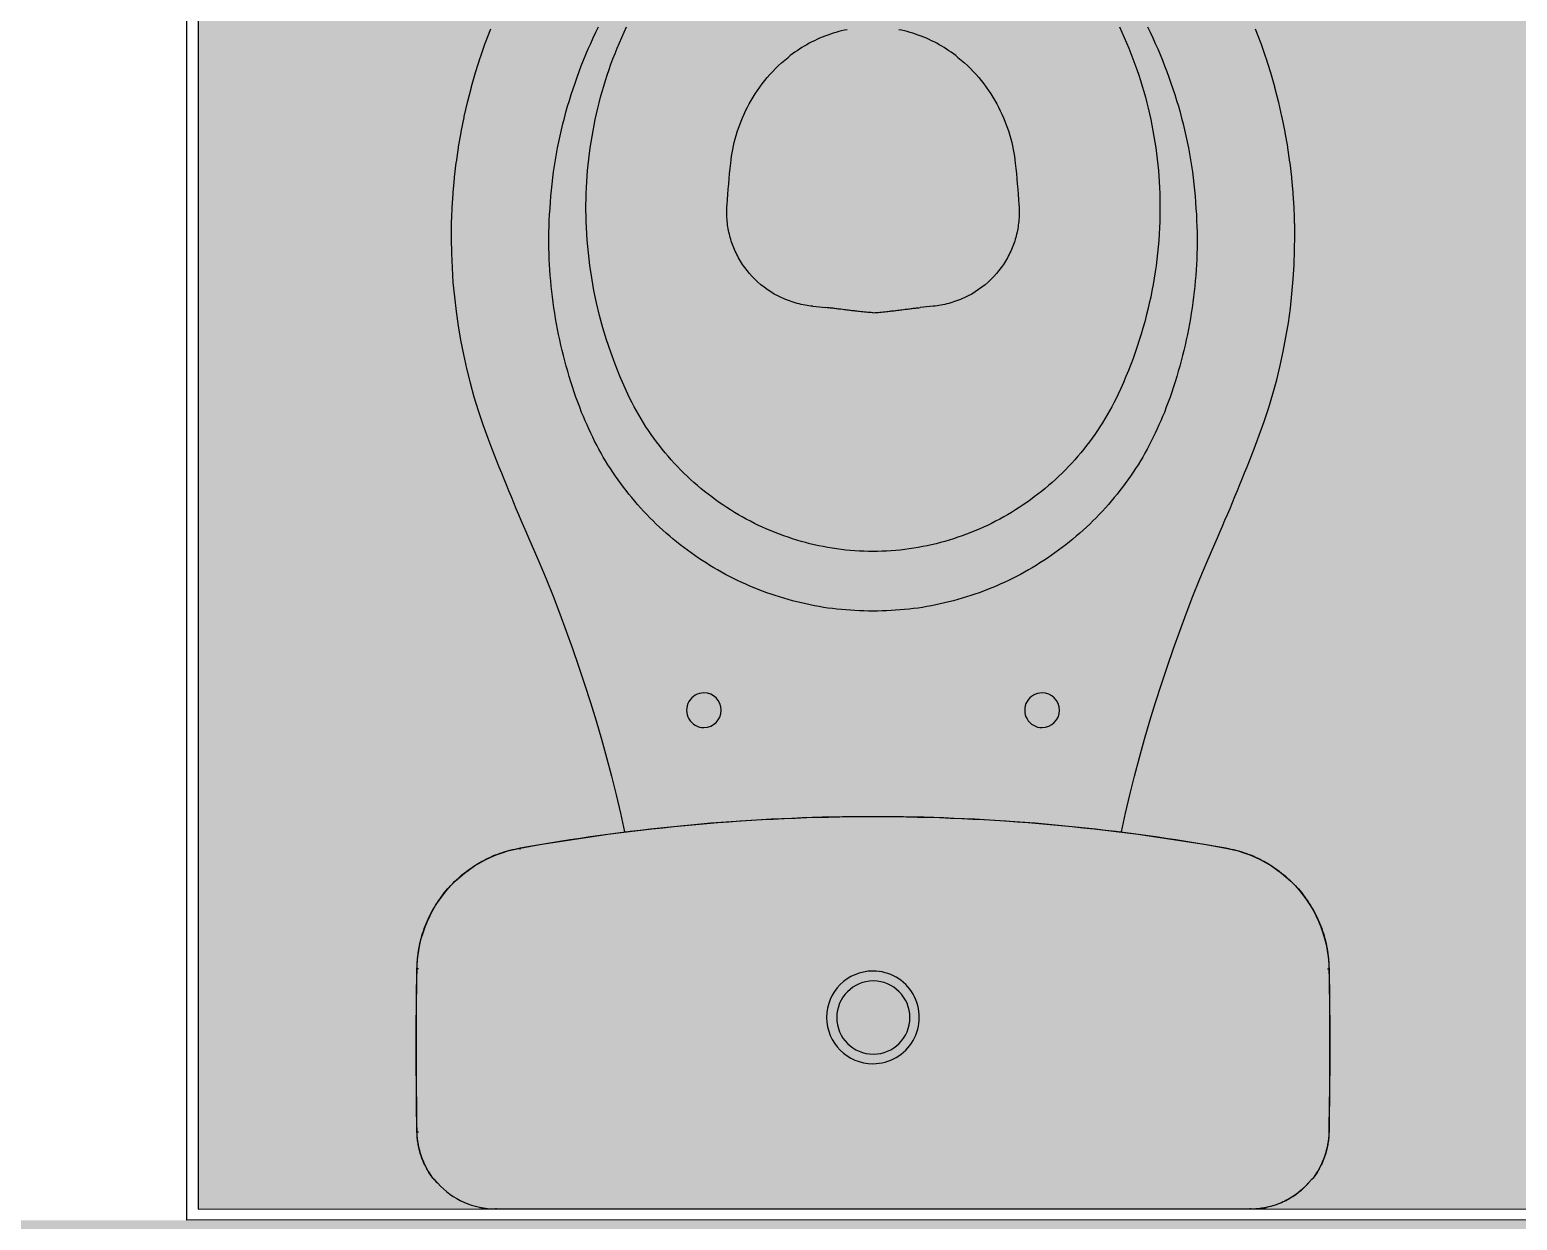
# Model space of a CAD drawing. Header units: metres. Extents: x -40 to 570, y -25 to 184.
# Drawn here: x 103.26 to 103.921, y -2.32 to -1.791 of the extents above; entities that cross this region are included whole.
import ezdxf

# ---------------------------------------------------------------- set-up
doc = ezdxf.new("R2010")
doc.units = ezdxf.units.M
for name, color, linetype in [('ARQ-DIM', 2, 'Continuous'), ('DUPLEX SUPERIOR$0$3', 2, 'Continuous'), ('DUPLEX SUPERIOR$0$4', 2, 'Continuous'), ('DUPLEX SUPERIOR$0$ARQ-ALV ACAB', 4, 'Continuous'), ('DUPLEX SUPERIOR$0$ARQ-ALV OSSO', 5, 'Continuous'), ('DUPLEX SUPERIOR$0$ARQ-HID', 7, 'Continuous'), ('DUPLEX SUPERIOR$0$ARQ-MOB', 7, 'Continuous')]:
    doc.layers.add(name, color=color, linetype=linetype)
doc.layers.add('DUPLEX SUPERIOR$0$ARQ-FORRO', color=9, linetype='Continuous', lineweight=5)

# ---------------------------------------------------------------- blocks, each defined once
blk = doc.blocks.new('DUPLEX SUPERIOR$0$MOB_Jacuzzi-SPA J180 Quality')
h = blk.add_hatch()
h.set_pattern_fill('DOTS', color=251, scale=30, style=0)
h.set_pattern_definition([(4e-14, (-2e-12, 0), (0.9375, 1.875), [0, -1.875])])
h.paths.add_polyline_path([(333.006, -53.49), (278.506, -53.49), (278.506, -107.99, 0.414214)])
h.paths.add_polyline_path([(278.506, -53.49), (242.692, -53.49, -0.018763), (241.845, -80.257, 0.306451), (254.775, -102.552, 0.113107), (278.506, -107.99)])
h.paths.add_polyline_path([(333.006, -53.49, 0.414214), (278.506, 1.01), (278.506, -53.49)])
h.paths.add_polyline_path([(278.506, 1.01, 0.153802), (247.266, -8.833, 0.542604), (247.493, -15.536, -0.759815), (244.506, -26.275), (244.19, -26.275, 0.435355), (241.704, -28.961, -0.017198), (242.692, -53.49), (278.506, -53.49)])
h.paths.add_polyline_path([(766.006, -48.296), (1414.815, -48.296), (1414.815, 326.704), (766.006, 326.704)], flags=9)
blk = doc.blocks.new('DUPLEX SUPERIOR$0$layout dup sup tipo 2')
at = {"layer": 'DUPLEX SUPERIOR$0$ARQ-MOB', "color": 251, "xscale": -0.01, "yscale": 0.01, "zscale": 0.01}
blk.add_blockref('DUPLEX SUPERIOR$0$MOB_Jacuzzi-SPA J180 Quality', (-13.66236, -4.72652), dxfattribs=at)
blk = doc.blocks.new('DUPLEX SUPERIOR$0$ARQ-HID-BACIA CX')
blk.add_line((-0.00007, -0.175), (-0.00007, 0.175))
for points in [[(-0.01372, -0.19568), (-0.01423, -0.19605), (-0.01474, -0.19641), (-0.01526, -0.19677), (-0.01578, -0.19712), (-0.01631, -0.19746), (-0.01684, -0.19778), (-0.01739, -0.1981), (-0.01793, -0.19841), (-0.01849, -0.1987), (-0.01904, -0.19899), (-0.01961, -0.19927), (-0.02018, -0.19954), (-0.02075, -0.19979), (-0.02133, -0.20004), (-0.02191, -0.20027), (-0.02249, -0.2005), (-0.02308, -0.20072), (-0.02368, -0.20092), (-0.02427, -0.20111), (-0.02487, -0.2013), (-0.02548, -0.20147), (-0.02608, -0.20163), (-0.02669, -0.20178), (-0.02731, -0.20192), (-0.02792, -0.20205), (-0.02854, -0.20217), (-0.02916, -0.20227), (-0.02978, -0.20237), (-0.0304, -0.20246), (-0.03102, -0.20253), (-0.03165, -0.20259), (-0.03227, -0.20264), (-0.0329, -0.20268), (-0.03353, -0.2027), (-0.03415, -0.20273, -0.00878), (-0.10679, -0.20277), (-0.10794, -0.20271), (-0.10908, -0.20264), (-0.11022, -0.20256), (-0.11136, -0.20247), (-0.11249, -0.20236), (-0.11363, -0.20223), (-0.11476, -0.20207), (-0.11588, -0.20188), (-0.11701, -0.20166), (-0.11812, -0.20142), (-0.11924, -0.20116), (-0.12034, -0.20086), (-0.12144, -0.20055), (-0.12254, -0.20021), (-0.12362, -0.19986), (-0.1247, -0.19948), (-0.12577, -0.19908), (-0.12684, -0.19866), (-0.12789, -0.19822), (-0.12893, -0.19776), (-0.12997, -0.19727), (-0.13099, -0.19677), (-0.13201, -0.19624), (-0.13301, -0.19569), (-0.134, -0.19512), (-0.13498, -0.19453), (-0.13595, -0.19392), (-0.1369, -0.19329), (-0.13784, -0.19264), (-0.13877, -0.19197), (-0.13969, -0.19129), (-0.14058, -0.19058), (-0.14147, -0.18986), (-0.14234, -0.18912), (-0.14319, -0.18836), (-0.14403, -0.18758), (-0.14485, -0.18679), (-0.14566, -0.18598), (-0.14645, -0.18515), (-0.14722, -0.18431), (-0.14798, -0.18345), (-0.14872, -0.18257), (-0.14943, -0.18168), (-0.15013, -0.18078), (-0.15082, -0.17986), (-0.15148, -0.17893), (-0.15212, -0.17799), (-0.15275, -0.17703), (-0.15335, -0.17606), (-0.15393, -0.17508), (-0.1545, -0.17408), (-0.15504, -0.17308), (-0.15556, -0.17206), (-0.15607, -0.17103), (-0.15655, -0.17), (-0.15702, -0.16895), (-0.15746, -0.1679), (-0.15788, -0.16683), (-0.15827, -0.16576), (-0.15863, -0.16468), (-0.15897, -0.16359), (-0.15928, -0.16249), (-0.15957, -0.16138), (-0.15985, -0.16027), (-0.16011, -0.15916), (-0.16036, -0.15805), (-0.16061, -0.15693), (-0.16138, -0.15249), (-0.16215, -0.14805), (-0.1629, -0.1436), (-0.16363, -0.13915), (-0.16433, -0.1347), (-0.165, -0.13024), (-0.16565, -0.12578), (-0.16628, -0.12132), (-0.16689, -0.11685), (-0.16747, -0.11238), (-0.16803, -0.10791), (-0.16857, -0.10344), (-0.16909, -0.09896), (-0.16958, -0.09448), (-0.17005, -0.09), (-0.1705, -0.08551), (-0.17092, -0.08102), (-0.17132, -0.07653), (-0.1717, -0.07204), (-0.17206, -0.06755), (-0.17239, -0.06305), (-0.1727, -0.05856), (-0.17299, -0.05406), (-0.17325, -0.04956), (-0.17349, -0.04506), (-0.17371, -0.04055), (-0.17391, -0.03605), (-0.17408, -0.03155), (-0.17423, -0.02704), (-0.17436, -0.02254), (-0.17446, -0.01803), (-0.17453, -0.01352), (-0.17458, -0.00901), (-0.17462, -0.00451), (-0.17464, 0), (-0.17462, 0.00451), (-0.17458, 0.00901), (-0.17453, 0.01352), (-0.17446, 0.01803), (-0.17436, 0.02254), (-0.17423, 0.02704), (-0.17408, 0.03155), (-0.17391, 0.03605), (-0.17371, 0.04055), (-0.17349, 0.04506), (-0.17325, 0.04956), (-0.17299, 0.05406), (-0.1727, 0.05856), (-0.17239, 0.06305), (-0.17206, 0.06755), (-0.1717, 0.07204), (-0.17132, 0.07653), (-0.17092, 0.08102), (-0.1705, 0.08551), (-0.17005, 0.09), (-0.16958, 0.09448), (-0.16909, 0.09896), (-0.16857, 0.10344), (-0.16803, 0.10791), (-0.16747, 0.11238), (-0.16689, 0.11685), (-0.16628, 0.12132), (-0.16565, 0.12578), (-0.165, 0.13024), (-0.16433, 0.1347), (-0.16363, 0.13915), (-0.1629, 0.1436), (-0.16215, 0.14805), (-0.16138, 0.15249), (-0.16061, 0.15693), (-0.16036, 0.15805), (-0.16011, 0.15916), (-0.15985, 0.16027), (-0.15957, 0.16138), (-0.15928, 0.16249), (-0.15897, 0.16359), (-0.15863, 0.16468), (-0.15827, 0.16576), (-0.15788, 0.16683), (-0.15746, 0.1679), (-0.15702, 0.16895), (-0.15655, 0.17), (-0.15607, 0.17103), (-0.15556, 0.17206), (-0.15504, 0.17308), (-0.1545, 0.17408), (-0.15393, 0.17508), (-0.15335, 0.17606), (-0.15275, 0.17703), (-0.15212, 0.17799), (-0.15148, 0.17893), (-0.15082, 0.17986), (-0.15013, 0.18078), (-0.14943, 0.18168), (-0.14872, 0.18257), (-0.14798, 0.18345), (-0.14722, 0.18431), (-0.14645, 0.18515), (-0.14566, 0.18598), (-0.14485, 0.18679), (-0.14403, 0.18758), (-0.14319, 0.18836), (-0.14234, 0.18912), (-0.14147, 0.18986), (-0.14058, 0.19058), (-0.13969, 0.19129), (-0.13877, 0.19197), (-0.13784, 0.19264), (-0.1369, 0.19329), (-0.13595, 0.19392), (-0.13498, 0.19453), (-0.134, 0.19512), (-0.13301, 0.19569), (-0.13201, 0.19624), (-0.13099, 0.19677), (-0.12997, 0.19727), (-0.12893, 0.19776), (-0.12789, 0.19822), (-0.12684, 0.19866), (-0.12577, 0.19908), (-0.1247, 0.19948), (-0.12362, 0.19986), (-0.12254, 0.20021), (-0.12144, 0.20055), (-0.12034, 0.20086), (-0.11924, 0.20116), (-0.11812, 0.20142), (-0.11701, 0.20166), (-0.11588, 0.20188), (-0.11476, 0.20207), (-0.11363, 0.20223), (-0.11249, 0.20236), (-0.11136, 0.20247), (-0.11022, 0.20256), (-0.10908, 0.20264), (-0.10794, 0.20271), (-0.10679, 0.20277, -0.00878), (-0.03415, 0.20273), (-0.03353, 0.2027), (-0.0329, 0.20268), (-0.03227, 0.20264), (-0.03165, 0.20259), (-0.03102, 0.20253), (-0.0304, 0.20246), (-0.02978, 0.20237), (-0.02916, 0.20227), (-0.02854, 0.20217), (-0.02792, 0.20205), (-0.02731, 0.20192), (-0.02669, 0.20178), (-0.02608, 0.20163), (-0.02548, 0.20147), (-0.02487, 0.2013), (-0.02427, 0.20111), (-0.02368, 0.20092), (-0.02308, 0.20072), (-0.02249, 0.2005), (-0.02191, 0.20027), (-0.02133, 0.20004), (-0.02075, 0.19979), (-0.02018, 0.19954), (-0.01961, 0.19927), (-0.01904, 0.19899), (-0.01849, 0.1987), (-0.01793, 0.19841), (-0.01739, 0.1981), (-0.01684, 0.19778), (-0.01631, 0.19746), (-0.01578, 0.19712), (-0.01526, 0.19677), (-0.01474, 0.19641), (-0.01423, 0.19605), (-0.01372, 0.19568)], [(-0.01308, 0.195, 0.018828), (-0.0135, 0.19544)], [(-0.01328, -0.19509), (-0.01328, -0.1951), (-0.01328, -0.1951), (-0.01327, -0.19509), (-0.01324, -0.19506), (-0.01322, -0.19504), (-0.01316, -0.19498), (-0.01311, -0.19493), (-0.01299, -0.19482), (-0.01286, -0.1947), (-0.01279, -0.19463), (-0.01264, -0.19449), (-0.01247, -0.19434), (-0.01155, -0.19352, 0.212488), (-0.00007, -0.16772), (-0.00007, 0.16772, 0.212488), (-0.01155, 0.19352), (-0.01247, 0.19434), (-0.01264, 0.19449), (-0.01279, 0.19463), (-0.01286, 0.1947), (-0.01299, 0.19482), (-0.01311, 0.19493), (-0.01316, 0.19498), (-0.01322, 0.19504), (-0.01324, 0.19506), (-0.01327, 0.19509), (-0.01328, 0.1951), (-0.01328, 0.1951)], [(-0.01231, 0.1942, 0.002919), (-0.01155, 0.19353)], [(-0.16765, 0.1104), (-0.16776, 0.11042), (-0.17602, 0.11228), (-0.1842, 0.11422), (-0.19248, 0.1163), (-0.2008, 0.11849), (-0.20903, 0.12077), (-0.21715, 0.12313), (-0.22532, 0.12562), (-0.23351, 0.12822), (-0.24148, 0.13086), (-0.24931, 0.13356), (-0.25707, 0.13635), (-0.26479, 0.13922), (-0.27251, 0.14221), (-0.28026, 0.14532), (-0.28804, 0.14857), (-0.29584, 0.15194, 0.011149), (-0.33812, 0.16943), (-0.34416, 0.17175), (-0.35027, 0.17392), (-0.35642, 0.17593), (-0.36262, 0.17778), (-0.36886, 0.17948), (-0.37514, 0.18101), (-0.38146, 0.18239), (-0.38782, 0.1836), (-0.3942, 0.18465), (-0.40061, 0.18554), (-0.40704, 0.18627), (-0.4135, 0.18683), (-0.41997, 0.18723), (-0.42645, 0.18746), (-0.43294, 0.18753), (-0.43806, 0.18747), (-0.43843, 0.18746), (-0.44165, 0.18736), (-0.44488, 0.18723), (-0.44526, 0.18721), (-0.4517, 0.1868), (-0.45207, 0.18677), (-0.45528, 0.1865), (-0.4585, 0.18619), (-0.45888, 0.18615), (-0.46528, 0.1854), (-0.46566, 0.18535), (-0.47204, 0.18442), (-0.47243, 0.18436), (-0.47878, 0.18326), (-0.47915, 0.18319), (-0.48548, 0.18191), (-0.48586, 0.18183), (-0.49214, 0.18039), (-0.49251, 0.1803), (-0.49875, 0.17869), (-0.49913, 0.17858), (-0.50533, 0.1768), (-0.5057, 0.17669), (-0.51184, 0.17475), (-0.51221, 0.17462), (-0.5183, 0.17251), (-0.51866, 0.17238), (-0.5247, 0.1701)], [(-0.5247, -0.1701), (-0.51866, -0.17238), (-0.5183, -0.17251), (-0.51221, -0.17462), (-0.51184, -0.17475), (-0.5057, -0.17669), (-0.50533, -0.1768), (-0.49913, -0.17858), (-0.49875, -0.17869), (-0.49251, -0.1803), (-0.49214, -0.18039), (-0.48586, -0.18183), (-0.48548, -0.18191), (-0.47915, -0.18319), (-0.47878, -0.18326), (-0.47243, -0.18436), (-0.47204, -0.18442), (-0.46566, -0.18535), (-0.46528, -0.1854), (-0.45888, -0.18615), (-0.4585, -0.18619), (-0.45528, -0.1865), (-0.45207, -0.18677), (-0.4517, -0.1868), (-0.44526, -0.18721), (-0.44488, -0.18723), (-0.44165, -0.18736), (-0.43843, -0.18746), (-0.43806, -0.18747), (-0.43155, -0.18753), (-0.42506, -0.18742), (-0.41858, -0.18716), (-0.41211, -0.18672), (-0.40566, -0.18612), (-0.39923, -0.18536), (-0.39282, -0.18444), (-0.38645, -0.18335), (-0.3801, -0.18211), (-0.37379, -0.1807), (-0.36751, -0.17913), (-0.36128, -0.1774), (-0.35509, -0.17551), (-0.34895, -0.17347), (-0.34286, -0.17126), (-0.33812, -0.16942, 0.011149), (-0.29584, -0.15194), (-0.28804, -0.14857), (-0.28026, -0.14532), (-0.27251, -0.14221), (-0.26479, -0.13922), (-0.25707, -0.13635), (-0.24931, -0.13356), (-0.24148, -0.13086), (-0.23351, -0.12822), (-0.22532, -0.12562), (-0.21715, -0.12313), (-0.20903, -0.12077), (-0.2008, -0.11849), (-0.19248, -0.1163), (-0.1842, -0.11422), (-0.17602, -0.11228), (-0.16776, -0.11042), (-0.16765, -0.1104)], [(-0.5122, 0.03777), (-0.51097, 0.03926), (-0.50976, 0.04065), (-0.50852, 0.042), (-0.50724, 0.04331), (-0.50593, 0.04458), (-0.50459, 0.04581), (-0.50323, 0.047), (-0.50184, 0.04815), (-0.50042, 0.04926), (-0.49898, 0.05033), (-0.49753, 0.05135), (-0.49605, 0.05233), (-0.49455, 0.05328), (-0.49304, 0.05417), (-0.49152, 0.05503), (-0.48999, 0.05584), (-0.48844, 0.05661), (-0.48689, 0.05734), (-0.48534, 0.05802), (-0.48377, 0.05866), (-0.48221, 0.05926), (-0.48064, 0.05982), (-0.47908, 0.06034), (-0.47751, 0.06082), (-0.47595, 0.06126), (-0.47439, 0.06166), (-0.47283, 0.06202), (-0.47128, 0.06234), (-0.46974, 0.06262), (-0.4682, 0.06287), (-0.46667, 0.06309), (-0.46513, 0.06327, -0.008966), (-0.44664, 0.06489, -0.016113), (-0.44358, 0.06501), (-0.4426, 0.065), (-0.44175, 0.06498), (-0.44091, 0.06494), (-0.44008, 0.06488), (-0.43925, 0.06481), (-0.43843, 0.06472), (-0.43762, 0.06461), (-0.43681, 0.06449), (-0.43601, 0.06436), (-0.43521, 0.06421), (-0.43441, 0.06404), (-0.43363, 0.06386), (-0.43284, 0.06367), (-0.43207, 0.06346), (-0.43129, 0.06323), (-0.43052, 0.063), (-0.42976, 0.06274), (-0.429, 0.06247), (-0.42824, 0.06219), (-0.42749, 0.06189), (-0.42674, 0.06157), (-0.426, 0.06124), (-0.42525, 0.0609), (-0.42452, 0.06054), (-0.42378, 0.06016), (-0.42305, 0.05976), (-0.42232, 0.05935), (-0.42159, 0.05892), (-0.42087, 0.05847), (-0.42015, 0.058), (-0.41943, 0.05751), (-0.4187, 0.057), (-0.41736, 0.05598), (-0.41604, 0.0549), (-0.41475, 0.05374), (-0.4135, 0.05252), (-0.41228, 0.05123), (-0.41111, 0.04987), (-0.40999, 0.04845), (-0.40892, 0.04698), (-0.40791, 0.04545), (-0.40696, 0.04387), (-0.40608, 0.04225), (-0.40527, 0.04059), (-0.40489, 0.03975), (-0.40453, 0.0389), (-0.40419, 0.03804), (-0.40387, 0.03718), (-0.40357, 0.03631), (-0.40328, 0.03544), (-0.40302, 0.03457), (-0.40277, 0.0337), (-0.40254, 0.03282), (-0.40234, 0.03195), (-0.40215, 0.03107), (-0.40198, 0.0302), (-0.40183, 0.02933), (-0.4017, 0.02846), (-0.40159, 0.0276), (-0.40149, 0.02671, -0.000598), (-0.40092, 0.02094)], [(-0.39861, 0, 0.006359), (-0.39916, 0.00607), (-0.39919, 0.00636), (-0.39922, 0.00664), (-0.39928, 0.00718), (-0.39931, 0.00746), (-0.39934, 0.00773), (-0.39941, 0.00829), (-0.39944, 0.00857), (-0.3995, 0.00912), (-0.39954, 0.0094), (-0.3996, 0.00997), (-0.39964, 0.01025), (-0.39971, 0.01083), (-0.39982, 0.01169), (-0.39989, 0.01228), (-0.39997, 0.01288), (-0.40016, 0.01436), (-0.40028, 0.01536), (-0.40035, 0.01588), (-0.40041, 0.01639), (-0.40047, 0.01691), (-0.40053, 0.0174), (-0.40059, 0.01789), (-0.40065, 0.01839), (-0.4007, 0.01889), (-0.40076, 0.01939), (-0.40081, 0.0199), (-0.40087, 0.02042), (-0.40092, 0.02094)], [(-0.39861, 0, -0.006359), (-0.39916, -0.00607), (-0.39919, -0.00636), (-0.39922, -0.00664), (-0.39928, -0.00718), (-0.39931, -0.00746), (-0.39934, -0.00773), (-0.39941, -0.00829), (-0.39944, -0.00857), (-0.3995, -0.00912), (-0.39954, -0.0094), (-0.3996, -0.00997), (-0.39964, -0.01025), (-0.39971, -0.01083), (-0.39982, -0.01169), (-0.39989, -0.01228), (-0.39997, -0.01288), (-0.40016, -0.01436), (-0.40028, -0.01536), (-0.40035, -0.01588), (-0.40041, -0.01639), (-0.40047, -0.01691), (-0.40053, -0.0174), (-0.40059, -0.01789), (-0.40065, -0.01839), (-0.4007, -0.01889), (-0.40076, -0.01939), (-0.40081, -0.0199), (-0.40087, -0.02042), (-0.40092, -0.02094)], [(-0.40149, -0.02671, 0.000598), (-0.40092, -0.02094)], [(-0.40149, -0.02671), (-0.40159, -0.0276), (-0.4017, -0.02846), (-0.40183, -0.02933), (-0.40198, -0.0302), (-0.40215, -0.03107), (-0.40234, -0.03195), (-0.40254, -0.03282), (-0.40277, -0.0337), (-0.40302, -0.03457), (-0.40328, -0.03544), (-0.40357, -0.03631), (-0.40387, -0.03718), (-0.40419, -0.03804), (-0.40453, -0.0389), (-0.40489, -0.03975), (-0.40527, -0.04059), (-0.40608, -0.04225), (-0.40696, -0.04387), (-0.40791, -0.04545), (-0.40892, -0.04698), (-0.40999, -0.04845), (-0.41111, -0.04987), (-0.41228, -0.05123), (-0.4135, -0.05252), (-0.41475, -0.05374), (-0.41604, -0.0549), (-0.41736, -0.05598), (-0.4187, -0.057), (-0.41943, -0.05751), (-0.42015, -0.058), (-0.42087, -0.05847), (-0.42159, -0.05892), (-0.42232, -0.05935), (-0.42305, -0.05976), (-0.42378, -0.06016), (-0.42452, -0.06054), (-0.42525, -0.0609), (-0.426, -0.06124), (-0.42674, -0.06157), (-0.42749, -0.06189), (-0.42824, -0.06219), (-0.429, -0.06247), (-0.42976, -0.06274), (-0.43052, -0.063), (-0.43129, -0.06323), (-0.43207, -0.06346), (-0.43284, -0.06367), (-0.43363, -0.06386), (-0.43441, -0.06404), (-0.43521, -0.06421), (-0.43601, -0.06436), (-0.43681, -0.06449), (-0.43762, -0.06461), (-0.43843, -0.06472), (-0.43925, -0.06481), (-0.44008, -0.06488), (-0.44091, -0.06494), (-0.44175, -0.06498), (-0.4426, -0.065), (-0.44358, -0.06501, -0.016113), (-0.44664, -0.06489, -0.008966), (-0.46513, -0.06327), (-0.46667, -0.06309), (-0.4682, -0.06287), (-0.46974, -0.06262), (-0.47128, -0.06234), (-0.47283, -0.06202), (-0.47439, -0.06166), (-0.47595, -0.06126), (-0.47751, -0.06082), (-0.47908, -0.06034), (-0.48064, -0.05982), (-0.48221, -0.05926), (-0.48377, -0.05866), (-0.48534, -0.05802), (-0.48689, -0.05734), (-0.48844, -0.05661), (-0.48999, -0.05584), (-0.49152, -0.05503), (-0.49304, -0.05417), (-0.49455, -0.05328), (-0.49605, -0.05233), (-0.49753, -0.05135), (-0.49898, -0.05033), (-0.50042, -0.04926), (-0.50184, -0.04815), (-0.50323, -0.047), (-0.50459, -0.04581), (-0.50593, -0.04458), (-0.50724, -0.04331), (-0.50852, -0.042), (-0.50976, -0.04065), (-0.51097, -0.03926), (-0.5122, -0.03777)], [(-0.01361, -0.19549, 0.018828), (-0.01319, -0.19505)]]:
    blk.add_lwpolyline(points, format="xyb")
at = {"ltscale": 0.000466036}
blk.add_lwpolyline([(-0.01328, -0.1951), (-0.01334, -0.19517, -0.017665), (-0.01364, -0.19551, -0.039631), (-0.01377, -0.19562, -0.158216), (-0.03415, -0.20265, -0.008778), (-0.10679, -0.2027), (-0.10952, -0.20259), (-0.11224, -0.20234), (-0.11494, -0.20196), (-0.11763, -0.20144), (-0.12028, -0.2008), (-0.1229, -0.20002), (-0.12547, -0.19912), (-0.128, -0.19809), (-0.13048, -0.19694), (-0.13289, -0.19567), (-0.13524, -0.19428), (-0.13752, -0.19278), (-0.13972, -0.19116), (-0.14184, -0.18945), (-0.14388, -0.18763), (-0.14582, -0.18571), (-0.14766, -0.1837), (-0.14941, -0.1816), (-0.15105, -0.17942), (-0.15258, -0.17716), (-0.15399, -0.17483), (-0.1553, -0.17243), (-0.15648, -0.16997), (-0.15754, -0.16746), (-0.15848, -0.1649), (-0.15929, -0.1623), (-0.15997, -0.15966), (-0.16053, -0.15692, -0.044623), (-0.17457, 0, -0.044623), (-0.16053, 0.15692), (-0.15997, 0.15966), (-0.15929, 0.1623), (-0.15848, 0.1649), (-0.15754, 0.16746), (-0.15648, 0.16997), (-0.1553, 0.17243), (-0.15399, 0.17483), (-0.15258, 0.17716), (-0.15105, 0.17942), (-0.14941, 0.1816), (-0.14766, 0.1837), (-0.14582, 0.18571), (-0.14388, 0.18763), (-0.14184, 0.18945), (-0.13972, 0.19116), (-0.13752, 0.19278), (-0.13524, 0.19428), (-0.13289, 0.19567), (-0.13048, 0.19694), (-0.128, 0.19809), (-0.12547, 0.19912), (-0.1229, 0.20002), (-0.12028, 0.2008), (-0.11763, 0.20144), (-0.11494, 0.20196), (-0.11224, 0.20234), (-0.10952, 0.20259), (-0.10679, 0.2027, -0.008778), (-0.03416, 0.20265, -0.158216), (-0.01377, 0.19562, -0.039631), (-0.01364, 0.19551, -0.017665), (-0.01334, 0.19517), (-0.01328, 0.1951)], format="xyb", dxfattribs=at)
at = {"ltscale": 0.00311}
for points in [[(-0.10678, 0.20206), (-0.10679, 0.2027)], [(-0.10678, -0.20206), (-0.10679, -0.2027)]]:
    blk.add_lwpolyline(points, dxfattribs=at)
at = {"ltscale": 0.00156}
blk.add_lwpolyline([(-0.0131, 0.19508), (-0.01335, 0.19529)], dxfattribs=at)
for points in [[(-0.01328, 0.1951), (-0.01328, 0.19509)], [(-0.01147, 0.19363), (-0.01087, 0.19305), (-0.01027, 0.19247), (-0.00968, 0.19189), (-0.00911, 0.19128), (-0.00855, 0.19066), (-0.00801, 0.19003), (-0.00749, 0.18938), (-0.00698, 0.18872), (-0.00649, 0.18805), (-0.00601, 0.18737), (-0.00555, 0.18668), (-0.0051, 0.18597), (-0.00468, 0.18526), (-0.00427, 0.18453), (-0.00388, 0.1838), (-0.0035, 0.18305), (-0.00314, 0.1823), (-0.00281, 0.18154), (-0.00249, 0.18077), (-0.00218, 0.18), (-0.0019, 0.17921), (-0.00164, 0.17842), (-0.00139, 0.17763), (-0.00116, 0.17683), (-0.00096, 0.17602), (-0.00077, 0.17521), (-0.0006, 0.1744), (-0.00045, 0.17358), (-0.00032, 0.17275), (-0.00021, 0.17193), (-0.00012, 0.1711), (-0.00006, 0.17027), (-0.00002, 0.16944), (0.00001, 0.16861), (0.00003, 0.16778)], [(0, 0.16772), (0, -0.16772)], [(-0.5258, 0.122), (-0.52336, 0.12319), (-0.52091, 0.12435), (-0.51844, 0.12547), (-0.51596, 0.12657), (-0.51346, 0.12763), (-0.51095, 0.12867), (-0.50843, 0.12967), (-0.50589, 0.13064), (-0.50334, 0.13157), (-0.50078, 0.13247), (-0.49821, 0.13334), (-0.49563, 0.13418), (-0.49304, 0.13498), (-0.49043, 0.13575), (-0.48782, 0.13649), (-0.4852, 0.13719), (-0.48257, 0.13786), (-0.47993, 0.13849), (-0.47728, 0.1391), (-0.47463, 0.13967), (-0.47197, 0.14021), (-0.4693, 0.14071), (-0.46663, 0.14119), (-0.46395, 0.14162), (-0.46126, 0.14202), (-0.45857, 0.14238), (-0.45588, 0.1427), (-0.45318, 0.14297), (-0.45047, 0.14321), (-0.44777, 0.14341), (-0.44506, 0.14359), (-0.44235, 0.14375), (-0.43964, 0.14389), (-0.43693, 0.14403), (-0.43451, 0.14406), (-0.4321, 0.14408), (-0.42969, 0.14408), (-0.42728, 0.14405), (-0.42487, 0.14399), (-0.42246, 0.1439), (-0.42005, 0.14378), (-0.41764, 0.14364), (-0.41523, 0.14347), (-0.41283, 0.14327), (-0.41042, 0.14304), (-0.40803, 0.14279), (-0.40563, 0.14251), (-0.40324, 0.1422), (-0.40085, 0.14186), (-0.39846, 0.1415), (-0.39608, 0.14111), (-0.3937, 0.14069), (-0.39133, 0.14025), (-0.38897, 0.13978), (-0.38661, 0.13928), (-0.38425, 0.13876), (-0.3819, 0.13821), (-0.37956, 0.13763), (-0.37722, 0.13702), (-0.37489, 0.13639), (-0.37257, 0.13573), (-0.37026, 0.13505), (-0.36795, 0.13434), (-0.36565, 0.13361), (-0.36336, 0.13284), (-0.36109, 0.13205), (-0.35882, 0.13123), (-0.35656, 0.13038), (-0.3543, 0.12953), (-0.35246, 0.12874), (-0.35062, 0.12794), (-0.34878, 0.12713), (-0.34695, 0.12631), (-0.34512, 0.12547), (-0.34331, 0.12462), (-0.34151, 0.12374), (-0.33972, 0.12283), (-0.33794, 0.12189), (-0.33619, 0.12092), (-0.33445, 0.11992), (-0.33272, 0.11889), (-0.33102, 0.11783), (-0.32933, 0.11675), (-0.32765, 0.11564), (-0.32599, 0.11451), (-0.32435, 0.11335), (-0.32273, 0.11217), (-0.32112, 0.11097), (-0.31952, 0.10975), (-0.31795, 0.10851), (-0.31639, 0.10724), (-0.31485, 0.10595), (-0.31333, 0.10464), (-0.31183, 0.10331), (-0.31035, 0.10196), (-0.30888, 0.10058), (-0.30744, 0.09918), (-0.30602, 0.09777), (-0.30462, 0.09633), (-0.30324, 0.09487), (-0.30188, 0.09339), (-0.30055, 0.09189), (-0.29923, 0.09038), (-0.29794, 0.08884), (-0.29667, 0.08729), (-0.29542, 0.08572), (-0.29419, 0.08413), (-0.29299, 0.08252), (-0.29181, 0.08089), (-0.29065, 0.07925), (-0.28952, 0.07759), (-0.28841, 0.07592), (-0.28733, 0.07423), (-0.28627, 0.07252), (-0.28523, 0.0708), (-0.28423, 0.06907), (-0.28324, 0.06732), (-0.28228, 0.06555), (-0.28135, 0.06378), (-0.28044, 0.06199), (-0.27956, 0.06018), (-0.2787, 0.05837), (-0.27787, 0.05654), (-0.27707, 0.0547), (-0.27629, 0.05285), (-0.27554, 0.05098), (-0.27482, 0.04911), (-0.27413, 0.04723), (-0.27346, 0.04533), (-0.27282, 0.04343), (-0.27221, 0.04152), (-0.27163, 0.0396), (-0.27107, 0.03767), (-0.27054, 0.03573), (-0.27003, 0.03379), (-0.26955, 0.03184), (-0.2691, 0.02988), (-0.26868, 0.02792), (-0.26828, 0.02595), (-0.26792, 0.02398), (-0.26759, 0.02199), (-0.26729, 0.02001), (-0.26702, 0.01802), (-0.2668, 0.01603), (-0.2666, 0.01403), (-0.26644, 0.01203), (-0.2663, 0.01003), (-0.26619, 0.00802), (-0.26609, 0.00602), (-0.26601, 0.00401), (-0.26593, 0.00201), (-0.26586, 0), (-0.26593, -0.00201), (-0.26601, -0.00401), (-0.26609, -0.00602), (-0.26619, -0.00802), (-0.2663, -0.01003), (-0.26644, -0.01203), (-0.2666, -0.01403), (-0.2668, -0.01603), (-0.26702, -0.01802), (-0.26729, -0.02001), (-0.26759, -0.02199), (-0.26792, -0.02398), (-0.26828, -0.02595), (-0.26868, -0.02792), (-0.2691, -0.02988), (-0.26955, -0.03184), (-0.27003, -0.03379), (-0.27054, -0.03573), (-0.27107, -0.03767), (-0.27163, -0.0396), (-0.27221, -0.04152), (-0.27282, -0.04343), (-0.27346, -0.04533), (-0.27413, -0.04723), (-0.27482, -0.04911), (-0.27554, -0.05098), (-0.27629, -0.05285), (-0.27707, -0.0547), (-0.27787, -0.05654), (-0.2787, -0.05837), (-0.27956, -0.06018), (-0.28044, -0.06199), (-0.28135, -0.06378), (-0.28228, -0.06555), (-0.28324, -0.06732), (-0.28423, -0.06907), (-0.28523, -0.0708), (-0.28627, -0.07252), (-0.28733, -0.07423), (-0.28841, -0.07592), (-0.28952, -0.07759), (-0.29065, -0.07925), (-0.29181, -0.08089), (-0.29299, -0.08252), (-0.29419, -0.08413), (-0.29542, -0.08572), (-0.29667, -0.08729), (-0.29794, -0.08884), (-0.29923, -0.09038), (-0.30055, -0.09189), (-0.30188, -0.09339), (-0.30324, -0.09487), (-0.30462, -0.09633), (-0.30602, -0.09777), (-0.30744, -0.09918), (-0.30888, -0.10058), (-0.31035, -0.10196), (-0.31183, -0.10331), (-0.31333, -0.10464), (-0.31485, -0.10595), (-0.31639, -0.10724), (-0.31795, -0.10851), (-0.31952, -0.10975), (-0.32112, -0.11097), (-0.32273, -0.11217), (-0.32435, -0.11335), (-0.32599, -0.11451), (-0.32765, -0.11564), (-0.32933, -0.11675), (-0.33102, -0.11783), (-0.33272, -0.11889), (-0.33445, -0.11992), (-0.33619, -0.12092), (-0.33794, -0.12189), (-0.33972, -0.12283), (-0.34151, -0.12374), (-0.34331, -0.12462), (-0.34512, -0.12547), (-0.34695, -0.12631), (-0.34878, -0.12713), (-0.35062, -0.12794), (-0.35246, -0.12874), (-0.3543, -0.12953), (-0.35656, -0.13038), (-0.35882, -0.13123), (-0.36109, -0.13205), (-0.36336, -0.13284), (-0.36565, -0.13361), (-0.36795, -0.13434), (-0.37026, -0.13505), (-0.37257, -0.13573), (-0.37489, -0.13639), (-0.37722, -0.13702), (-0.37956, -0.13763), (-0.3819, -0.13821), (-0.38425, -0.13876), (-0.38661, -0.13928), (-0.38897, -0.13978), (-0.39133, -0.14025), (-0.3937, -0.14069), (-0.39608, -0.14111), (-0.39846, -0.1415), (-0.40085, -0.14186), (-0.40324, -0.1422), (-0.40563, -0.14251), (-0.40803, -0.14279), (-0.41042, -0.14304), (-0.41283, -0.14327), (-0.41523, -0.14347), (-0.41764, -0.14364), (-0.42005, -0.14378), (-0.42246, -0.1439), (-0.42487, -0.14399), (-0.42728, -0.14405), (-0.42969, -0.14408), (-0.4321, -0.14408), (-0.43451, -0.14406), (-0.43693, -0.14403), (-0.43964, -0.14389), (-0.44235, -0.14375), (-0.44506, -0.14359), (-0.44777, -0.14341), (-0.45047, -0.14321), (-0.45318, -0.14297), (-0.45588, -0.1427), (-0.45857, -0.14238), (-0.46126, -0.14202), (-0.46395, -0.14162), (-0.46663, -0.14119), (-0.4693, -0.14071), (-0.47197, -0.14021), (-0.47463, -0.13967), (-0.47728, -0.1391), (-0.47993, -0.13849), (-0.48257, -0.13786), (-0.4852, -0.13719), (-0.48782, -0.13649), (-0.49043, -0.13575), (-0.49304, -0.13498), (-0.49563, -0.13418), (-0.49821, -0.13334), (-0.50078, -0.13247), (-0.50334, -0.13157), (-0.50589, -0.13064), (-0.50843, -0.12967), (-0.51095, -0.12867), (-0.51346, -0.12763), (-0.51596, -0.12657), (-0.51844, -0.12547), (-0.52091, -0.12435), (-0.52336, -0.12319), (-0.5258, -0.122)], [(-0.52576, 0.10959), (-0.52343, 0.11067), (-0.52108, 0.11172), (-0.51872, 0.11274), (-0.51635, 0.11372), (-0.51397, 0.11467), (-0.51157, 0.11559), (-0.50917, 0.11648), (-0.50675, 0.11733), (-0.50432, 0.11815), (-0.50188, 0.11893), (-0.49943, 0.11968), (-0.49697, 0.1204), (-0.49451, 0.12109), (-0.49203, 0.12174), (-0.48955, 0.12235), (-0.48706, 0.12293), (-0.48456, 0.12348), (-0.48206, 0.12399), (-0.47955, 0.12447), (-0.47704, 0.12492), (-0.47452, 0.12533), (-0.472, 0.12571), (-0.46947, 0.12605), (-0.46694, 0.12636), (-0.46441, 0.12663), (-0.46187, 0.12687), (-0.45934, 0.12707), (-0.4568, 0.12725), (-0.45426, 0.12738), (-0.45172, 0.12749), (-0.44918, 0.12756), (-0.44664, 0.12759), (-0.44411, 0.12759), (-0.44157, 0.12756), (-0.43904, 0.12749), (-0.4365, 0.12739), (-0.43356, 0.12724), (-0.43075, 0.12704), (-0.42795, 0.12681), (-0.42515, 0.12654), (-0.42234, 0.12622), (-0.41954, 0.12586), (-0.41675, 0.12546), (-0.41396, 0.12502), (-0.41117, 0.12454), (-0.40838, 0.12402), (-0.40561, 0.12346), (-0.40283, 0.12285), (-0.40007, 0.12221), (-0.39731, 0.12152), (-0.39456, 0.1208), (-0.39182, 0.12003), (-0.38908, 0.11922), (-0.38636, 0.11838), (-0.38364, 0.11749), (-0.38094, 0.11656), (-0.37824, 0.1156), (-0.37556, 0.11459), (-0.37289, 0.11354), (-0.37023, 0.11246), (-0.36759, 0.11133), (-0.36496, 0.11017), (-0.36234, 0.10897), (-0.36048, 0.10807), (-0.35863, 0.10713), (-0.3568, 0.10617), (-0.35499, 0.10518), (-0.35319, 0.10416), (-0.35142, 0.10311), (-0.34966, 0.10203), (-0.34792, 0.10092), (-0.34621, 0.09978), (-0.34451, 0.09862), (-0.34284, 0.09743), (-0.34118, 0.09621), (-0.33955, 0.09496), (-0.33794, 0.09369), (-0.33635, 0.09239), (-0.33479, 0.09107), (-0.33324, 0.08972), (-0.33173, 0.08834), (-0.33023, 0.08694), (-0.32876, 0.08552), (-0.32732, 0.08408), (-0.32589, 0.08261), (-0.3245, 0.08112), (-0.32313, 0.0796), (-0.32179, 0.07807), (-0.32047, 0.07651), (-0.31918, 0.07493), (-0.31792, 0.07333), (-0.31668, 0.07172), (-0.31547, 0.07008), (-0.31429, 0.06842), (-0.31314, 0.06674), (-0.31201, 0.06505), (-0.31092, 0.06334), (-0.30985, 0.06161), (-0.30881, 0.05986), (-0.3078, 0.0581), (-0.30683, 0.05632), (-0.30588, 0.05453), (-0.30496, 0.05272), (-0.30407, 0.05089), (-0.30322, 0.04906), (-0.30239, 0.0472), (-0.3016, 0.04534), (-0.30083, 0.04346), (-0.3001, 0.04157), (-0.2994, 0.03967), (-0.29874, 0.03776), (-0.2981, 0.03583), (-0.2975, 0.0339), (-0.29693, 0.03196), (-0.2964, 0.03001), (-0.29589, 0.02805), (-0.29542, 0.02608), (-0.29499, 0.0241), (-0.29459, 0.02212), (-0.29422, 0.02013), (-0.29389, 0.01813), (-0.29359, 0.01613), (-0.29332, 0.01413), (-0.29309, 0.01212), (-0.2929, 0.0101), (-0.29274, 0.00808), (-0.29261, 0.00607), (-0.29252, 0.00404), (-0.29247, 0.00202), (-0.29245, 0), (-0.29247, -0.00202), (-0.29252, -0.00404), (-0.29261, -0.00607), (-0.29274, -0.00808), (-0.2929, -0.0101), (-0.29309, -0.01212), (-0.29332, -0.01413), (-0.29359, -0.01613), (-0.29389, -0.01813), (-0.29422, -0.02013), (-0.29459, -0.02212), (-0.29499, -0.0241), (-0.29542, -0.02608), (-0.29589, -0.02805), (-0.2964, -0.03001), (-0.29693, -0.03196), (-0.2975, -0.0339), (-0.2981, -0.03583), (-0.29874, -0.03776), (-0.2994, -0.03967), (-0.3001, -0.04157), (-0.30083, -0.04346), (-0.3016, -0.04534), (-0.30239, -0.0472), (-0.30322, -0.04906), (-0.30407, -0.05089), (-0.30496, -0.05272), (-0.30588, -0.05453), (-0.30683, -0.05632), (-0.3078, -0.0581), (-0.30881, -0.05986), (-0.30985, -0.06161), (-0.31092, -0.06334), (-0.31201, -0.06505), (-0.31314, -0.06674), (-0.31429, -0.06842), (-0.31547, -0.07008), (-0.31668, -0.07172), (-0.31792, -0.07333), (-0.31918, -0.07493), (-0.32047, -0.07651), (-0.32179, -0.07807), (-0.32313, -0.0796), (-0.3245, -0.08112), (-0.32589, -0.08261), (-0.32732, -0.08408), (-0.32876, -0.08552), (-0.33023, -0.08694), (-0.33173, -0.08834), (-0.33324, -0.08972), (-0.33479, -0.09107), (-0.33635, -0.09239), (-0.33794, -0.09369), (-0.33955, -0.09496), (-0.34118, -0.09621), (-0.34284, -0.09743), (-0.34451, -0.09862), (-0.34621, -0.09978), (-0.34792, -0.10092), (-0.34966, -0.10203), (-0.35142, -0.10311), (-0.35319, -0.10416), (-0.35499, -0.10518), (-0.3568, -0.10617), (-0.35863, -0.10713), (-0.36048, -0.10807), (-0.36234, -0.10897), (-0.36513, -0.11024), (-0.3704, -0.11253), (-0.37573, -0.11465), (-0.3811, -0.11662), (-0.38652, -0.11843), (-0.39198, -0.12008), (-0.39747, -0.12156), (-0.40299, -0.12289), (-0.40854, -0.12405), (-0.4141, -0.12505), (-0.41969, -0.12588), (-0.42529, -0.12655), (-0.43089, -0.12705), (-0.4365, -0.12739), (-0.43904, -0.12749), (-0.44157, -0.12756), (-0.44411, -0.12759), (-0.44664, -0.12759), (-0.44918, -0.12756), (-0.45172, -0.12749), (-0.45426, -0.12738), (-0.4568, -0.12725), (-0.45934, -0.12707), (-0.46187, -0.12687), (-0.46441, -0.12663), (-0.46694, -0.12636), (-0.46947, -0.12605), (-0.472, -0.12571), (-0.47452, -0.12533), (-0.47704, -0.12492), (-0.47955, -0.12447), (-0.48206, -0.12399), (-0.48456, -0.12348), (-0.48706, -0.12293), (-0.48955, -0.12235), (-0.49203, -0.12174), (-0.49451, -0.12109), (-0.49697, -0.1204), (-0.49943, -0.11968), (-0.50188, -0.11893), (-0.50432, -0.11815), (-0.50675, -0.11733), (-0.50917, -0.11648), (-0.51157, -0.11559), (-0.51397, -0.11467), (-0.51635, -0.11372), (-0.51872, -0.11274), (-0.52108, -0.11172), (-0.52343, -0.11067), (-0.52576, -0.10959)], [(-0.5122, 0.03778), (-0.51298, 0.03678), (-0.51373, 0.03579), (-0.51446, 0.03478), (-0.51517, 0.03375), (-0.51587, 0.0327), (-0.51654, 0.03164), (-0.5172, 0.03055), (-0.51784, 0.02946), (-0.51845, 0.02834), (-0.51905, 0.02721), (-0.51962, 0.02606), (-0.52017, 0.02491), (-0.52069, 0.02373), (-0.52119, 0.02255), (-0.52167, 0.02135), (-0.52211, 0.02015), (-0.52254, 0.01893), (-0.52293, 0.01771), (-0.5233, 0.01647), (-0.52365, 0.01523), (-0.52396, 0.01399), (-0.52425, 0.01274), (-0.52452, 0.01148)], [(-0.52452, -0.01148), (-0.52425, -0.01274), (-0.52396, -0.01399), (-0.52365, -0.01523), (-0.5233, -0.01647), (-0.52293, -0.01771), (-0.52254, -0.01893), (-0.52211, -0.02015), (-0.52167, -0.02135), (-0.52119, -0.02255), (-0.52069, -0.02373), (-0.52017, -0.02491), (-0.51962, -0.02606), (-0.51905, -0.02721), (-0.51845, -0.02834), (-0.51784, -0.02946), (-0.5172, -0.03055), (-0.51654, -0.03164), (-0.51587, -0.0327), (-0.51517, -0.03375), (-0.51446, -0.03478), (-0.51373, -0.03579), (-0.51298, -0.03678), (-0.5122, -0.03778)], [(-0.01146, -0.19362), (-0.01162, -0.19376), (-0.0117, -0.19383), (-0.01186, -0.19397), (-0.01234, -0.19439), (-0.01264, -0.19465), (-0.01284, -0.19483), (-0.0129, -0.19489), (-0.01296, -0.19494), (-0.01301, -0.19499), (-0.01305, -0.19503), (-0.0131, -0.19507)]]:
    blk.add_lwpolyline(points)
at = {"ltscale": 0.00179}
for points in [[(-0.00045, 0.16772), (-0.00008, 0.16772)], [(-0.00045, -0.16772), (-0.00008, -0.16772)]]:
    blk.add_lwpolyline(points, dxfattribs=at)
for points in [[(-0.21411, 0.07516, 1), (-0.22955, 0.07516, 1)], [(-0.06465, 0, 1), (-0.10584, 0, 1)], [(-0.06888, 0.00014, 1), (-0.10143, 0.00014, 1)], [(-0.21411, -0.07516, 1), (-0.22955, -0.07516, 1)]]:
    blk.add_lwpolyline(points, format="xyb", close=True)
at = {"ltscale": 0.0005513}
blk.add_lwpolyline([(-0.39861, 0), (-0.3985, 0)], dxfattribs=at)
at = {"ltscale": 0.003392}
blk.add_lwpolyline([(-0.15984, -0.15679), (-0.16053, -0.15692)], dxfattribs=at)
at = {"ltscale": 0.002755}
blk.add_lwpolyline([(-0.03417, -0.20208), (-0.03415, -0.20265)], dxfattribs=at)
blk = doc.blocks.new('DUPLEX SUPERIOR$0$planta duplex superior tipo 4')
at = {"layer": 'DUPLEX SUPERIOR$0$ARQ-FORRO'}
h = blk.add_hatch(color=256, dxfattribs=at)
h.dxf.hatch_style = 1
h.paths.add_polyline_path([(-4.52003, -4.06136), (-3.25998, -4.06159), (-3.25998, -5.27636), (-4.52004, -5.27616)])
at = {"layer": 'DUPLEX SUPERIOR$0$ARQ-ALV ACAB'}
blk.add_lwpolyline([(-3.08998, -3.94999), (-3.08998, -3.93183), (-3.25998, -3.93183), (-3.25998, -3.96159), (-3.80003, -3.96137), (-3.80003, -4.06139), (-3.25998, -4.06159), (-3.25998, -5.27636), (-4.52004, -5.27616), (-4.52003, -4.06137), (-4.47003, -4.06137), (-4.47003, -3.96137), (-4.52503, -3.96137), (-4.65502, -3.96131), (-4.65502, -5.27967), (-7.20997, -5.27641), (-7.20997, -3.85144), (-5.67492, -3.85318)], dxfattribs=at)
at = {"layer": 'DUPLEX SUPERIOR$0$ARQ-ALV OSSO'}
blk.add_line((-3.25498, -5.28135), (-3.25498, -4.94999), dxfattribs=at)
for points in [[(-3.25498, -4.94999), (-3.25498, -4.05659), (-3.79503, -4.05639), (-3.79503, -3.96638), (-3.25498, -3.9666), (-3.25498, -3.9666), (-3.11498, -3.9666), (-3.11498, -3.9666)], [(-4.52504, -5.28116), (-3.25498, -5.28136)]]:
    blk.add_lwpolyline(points, dxfattribs=at)
at = {"layer": 'DUPLEX SUPERIOR$0$ARQ-FORRO'}
blk.add_lwpolyline([(-4.52003, -4.06136), (-3.25998, -4.06159), (-3.25998, -5.27636), (-4.52004, -5.27616)], close=True, dxfattribs=at)
at = {"layer": 'DUPLEX SUPERIOR$0$ARQ-HID', "lineweight": -2, "extrusion": (0, 0, -1), "zscale": -1, "rotation": 269.9999377319892}
blk.add_blockref('DUPLEX SUPERIOR$0$ARQ-HID-BACIA CX', (3.55998, -5.27637, 0), dxfattribs=at)
blk = doc.blocks.new('DUPLEX SUPERIOR$0$EST-LO-012-BAR-R00')
at = {"layer": 'DUPLEX SUPERIOR$0$3'}
h = blk.add_hatch(color=8, dxfattribs=at)
h.dxf.hatch_style = 1
h.paths.add_polyline_path([(12.990166, -733.007865), (-0.004452, -733.007865), (-0.004452, -859.007865), (12.990166, -859.007865)], flags=16)
h.paths.add_polyline_path([(12.990166, -474.009684), (-0.004452, -474.009684), (-0.004452, -600.009684), (12.990166, -600.009684)], flags=16)
h.paths.add_polyline_path([(12.990166, -41.006716), (0, -41.006716), (0, -167.006716), (12.990166, -167.006716)], flags=16)
h.paths.add_polyline_path([(-77.500305, 296.001179), (-239.500305, 296.001179), (-239.500305, 282.997389), (-77.500305, 282.997389)], flags=16)
h.paths.add_polyline_path([(1027.995156, -74.001904), (1014.985014, -74.001904), (1014.985014, -183.00198), (1012.995156, -183.00198), (1012.995156, -196.001904), (1027.995156, -196.001904)], flags=17)
h.paths.add_polyline_path([(-1534.999687, -396.002061), (-1547.999687, -396.002061), (-1547.999687, -566.99002), (-1534.999687, -566.99002), (-1534.999687, -458.002855), (-1532.999904, -458.002855), (-1532.999904, -445.003037), (-1534.999687, -445.003037)], flags=17)
h.paths.add_polyline_path([(-1547.999687, -245.000884), (-1547.999687, -74.000884), (-1534.999687, -74.000884), (-1534.999687, -183.000531), (-1532.999687, -183.000531), (-1532.999687, -196.000349), (-1534.999687, -196.000349), (-1534.999687, -245.000884)])
h.paths.add_polyline_path([(1027.995404, -566.99002), (1014.995404, -566.99002), (1014.995404, -458.001482), (1012.995404, -458.001482), (1012.995404, -444.99002), (1027.995404, -444.99002)])
h.paths.add_polyline_path([(-251.979379, -937.001358), (-251.979379, -924.001358), (-232.004486, -924.000659), (-232.004486, -855.000659), (-213.004486, -855.000659), (-213.004486, -924.000659), (-0.004452, -924.001358), (-0.004452, -415.003177), (-213.011238, -415.003177), (-213.011238, -482.000175), (-232.011238, -482.000175), (-232.011238, -396.003177), (280.995777, -396.003177), (280.995777, -409.003386), (12.995548, -409.003386), (12.995548, -937.001358)])
h.paths.add_polyline_path([(-517.003335, -245.000006), (-517.003335, 296.001179), (12.994618, 296.001179), (12.994618, -232.000209), (280.995777, -232.000209), (280.995777, -245), (0, -245), (0, 0), (-249.000312, 0), (-249.000312, 12.998784), (-0.000305, 12.998784), (-0.000305, 282.997389), (-504.003335, 282.997389), (-504.003335, -245.000006)])
h.paths.add_polyline_path([(-801.000061, -408.999165), (-520.003335, -408.999165), (-520.003335, -395.999165), (-801.000061, -395.999165)], flags=17)
h.paths.add_polyline_path([(719.496112, -409.003033), (719.496112, -396.003386), (459.996043, -396.003386), (459.996043, -541.004109), (472.996043, -541.004109), (472.996043, -409.003033)], flags=17)
h.paths.add_polyline_path([(719.496112, -232.000353), (472.996043, -232.000353), (472.996043, -99.999277), (459.996043, -99.999277), (459.996043, -245), (719.496112, -245)], flags=17)
h.paths.add_polyline_path([(-993.00031, -541.004109), (-980.00031, -541.004109), (-980.00031, -396.003386), (-1239.500379, -396.003386), (-1239.500379, -409.003386), (-993.00031, -409.003386)], flags=17)
h.paths.add_polyline_path([(-993.00031, -99.999277), (-993.00031, -232), (-1239.500379, -232), (-1239.500379, -245), (-980.00031, -245), (-980.00031, -99.999277)], flags=17)
h.paths.add_polyline_path([(-801.000061, -245), (-520.003335, -245), (-520.003335, -232), (-801.000061, -232)], flags=17)
h.paths.add_polyline_path([(-517.003335, -937.002217), (-352.982201, -937.002217), (-352.982201, -924.002217), (-504.003335, -924.002217), (-504.003335, -395.999165), (-517.003335, -395.999165)])
h.paths.add_polyline_path([(574.479516, -14.002855), (593.479516, -14.002855), (593.479516, 35.997145), (574.479516, 35.997145)])
h.paths.add_polyline_path([(574.479516, -677.000531), (593.479516, -677.000531), (593.479516, -627.000531), (574.479516, -627.000531)])
h.paths.add_polyline_path([(-1113.500883, -677.000531), (-1094.500883, -677.000531), (-1094.500883, -627.000531), (-1113.500883, -627.000531)])
h.paths.add_polyline_path([(-1113.500883, -14.002855), (-1094.500883, -14.002855), (-1094.500883, 35.997145), (-1113.500883, 35.997145)])
h.paths.add_polyline_path([(265.995777, -677.000531), (284.995777, -677.000531), (284.995777, -627.000531), (265.995777, -627.000531)])
h.paths.add_polyline_path([(265.995777, -14.002855), (284.995777, -14.002855), (284.995777, 35.997145), (265.995777, 35.997145)])
h.paths.add_polyline_path([(-805.000061, -677.000531), (-786.000061, -677.000531), (-786.000061, -627.000531), (-805.000061, -627.000531)])
h.paths.add_polyline_path([(-805.000061, -14.002855), (-786.000061, -14.002855), (-786.000061, 35.997145), (-805.000061, 35.997145)])
edge = h.paths.add_edge_path()
edge.add_line((-1547.999687, -566.99002), (-1547.999687, -396.002061))
edge.add_line((-1547.999687, -396.002061), (-1534.999687, -396.002061))
edge.add_line((-1534.999687, -396.002061), (-1534.999687, -445.003037))
edge.add_line((-1534.999687, -445.003037), (-1532.999904, -445.003037))
edge.add_line((-1532.999904, -445.003037), (-1532.999904, -458.002855))
edge.add_line((-1532.999904, -458.002855), (-1534.999687, -458.002855))
edge.add_line((-1534.999687, -458.002855), (-1534.999687, -566.99002))
edge.add_line((-1534.999687, -566.99002), (-1547.999904, -566.99002))
edge.add_line((1027.989198, -196.001904), (1012.995156, -196.001904))
edge.add_line((1012.995156, -196.001904), (1012.995156, -183.00198))
edge.add_line((1012.995156, -183.00198), (1014.985014, -183.00198))
edge.add_line((1014.985014, -183.00198), (1014.985014, -74.001904))
edge.add_line((1014.985014, -74.001904), (1027.995156, -74.001904))
edge.add_line((1027.995156, -74.001904), (1027.995156, -196.001904))
h.paths.add_polyline_path([(-1.560017, -178.478832), (-1.560017, -104.425285), (-24.535801, -104.425285), (-24.535801, -178.478832)], flags=25)
at = {"layer": 'DUPLEX SUPERIOR$0$4'}
h = blk.add_hatch(color=8, dxfattribs=at)
h.dxf.hatch_style = 1
h.paths.add_polyline_path([(-1094.500883, 35.997145), (-1113.500883, 35.997145), (-1113.500883, -14.002855), (-1094.500883, -14.002855)])
h.paths.add_polyline_path([(-786.000061, 35.997145), (-805.000061, 35.997145), (-805.000061, -14.002855), (-786.000061, -14.002855)])
h.paths.add_polyline_path([(-980.00031, -99.999277), (-993.00031, -99.999277), (-993.00031, -232), (-1239.500379, -232), (-1239.500379, -245), (-980.00031, -245)])
h.paths.add_polyline_path([(-980.00031, -396.003386), (-1239.500379, -396.003386), (-1239.500379, -409.003386), (-993.00031, -409.003386), (-993.00031, -541.004109), (-980.00031, -541.004109)])
h.paths.add_polyline_path([(-1534.999687, -396.002061), (-1547.999687, -396.002061), (-1547.999687, -566.99002), (-1534.999687, -566.99002), (-1534.999687, -458.002855), (-1532.999904, -458.002855), (-1532.999904, -445.003037), (-1534.999687, -445.003037)])
h.paths.add_polyline_path([(-2548.999343, 77.001566), (-2561.999343, 77.001566), (-2561.999343, -195.998214), (-2399.510997, -195.998214), (-2399.510997, -182.998214), (-2548.999343, -182.998214)], flags=17)
h.paths.add_polyline_path([(-2548.999822, -458.004942), (-2399.510997, -458.004942), (-2399.510997, -445.004942), (-2561.999822, -445.004942), (-2561.999822, -718.004952), (-2548.999822, -718.004952)], flags=17)
h.paths.add_polyline_path([(280.995777, -409.003386), (459.996043, -409.003386), (459.996043, -396.003386), (280.995777, -396.003386)])
h.paths.add_polyline_path([(1014.995404, -718.004952), (1027.995404, -718.004952), (1027.995404, -566.99002), (1014.995404, -566.99002)])
h.paths.add_polyline_path([(865.506331, -458.001482), (1012.995404, -458.001482), (1012.995404, -444.99002), (865.506331, -444.99002)])
h.paths.add_polyline_path([(865.506331, -196.001904), (1012.995156, -196.001904), (1012.995156, -183.00198), (865.506331, -183.00198)])
h.paths.add_polyline_path([(1014.995156, -74.001904), (1027.995156, -74.001904), (1027.995156, 77.000887), (1014.995156, 77.000887)])
h.paths.add_polyline_path([(280.995777, -245), (459.996043, -245), (459.996043, -232.000209), (280.995777, -232.000209)])
h.paths.add_polyline_path([(-57.501936, -245), (0, -245), (0, -225.996934), (-57.501936, -225.996934)])
h.paths.add_polyline_path([(-980.00031, -245), (-801.000061, -245), (-801.000061, -232), (-980.00031, -232)])
h.paths.add_polyline_path([(-980.00031, -409.003177), (-801.000061, -409.003177), (-801.000061, -395.999165), (-980.00031, -395.999165)])
h.paths.add_polyline_path([(-1547.999687, -74.000884), (-1534.999687, -74.000884), (-1534.999687, 77.000932), (-1547.999687, 77.000932)])
h.paths.add_polyline_path([(-1532.999687, -196.000349), (-1385.510847, -196.000349), (-1385.510847, -183.000531), (-1532.999687, -183.000531)])
h.paths.add_polyline_path([(-1547.999904, -718.004976), (-1534.999687, -718.004976), (-1534.999687, -566.99002), (-1547.999904, -566.99002)])
h.paths.add_polyline_path([(-1532.999904, -458.002855), (-1385.510832, -458.002855), (-1385.510832, -445.003037), (-1532.999904, -445.003037)])
h.paths.add_polyline_path([(-1548.000663, -396.002061), (-2253.500545, -396.002061), (-2253.500545, -409.001685), (-2008.001965, -409.001685), (-2008.001965, -540.996579), (-1995.001777, -540.996579), (-1995.001777, -409.00183), (-1548.000663, -409.00183)])
h.paths.add_polyline_path([(1245.999783, -327.001694), (1689.007686, -327.001694), (1689.007686, -314.001694), (1245.999783, -314.001694)])
h.paths.add_polyline_path([(-249.004459, -245.001553), (-236.004459, -245.001553), (-236.004459, -0.001553), (-249.004459, -0.001553)])
h.paths.add_polyline_path([(-1548.000446, -245.001325), (-1548.000446, -232.001024), (-1995.001965, -232.001024), (-1995.001965, -100.000624), (-2008.001965, -100.000624), (-2008.001965, -232.001325), (-2253.500545, -232.001325), (-2253.500545, -245.001325)])
h.paths.add_polyline_path([(-3223.007243, -327.001694), (-2779.99934, -327.001694), (-2779.99934, -314.001694), (-3223.007243, -314.001694)])
h.paths.add_polyline_path([(1015.01125, -327.001694), (1155.51125, -327.001694), (1155.51125, -314.001694), (1015.01125, -314.001694)])
h.paths.add_polyline_path([(-2689.510807, -327.001694), (-2549.010807, -327.001694), (-2549.010807, -314.001694), (-2689.510807, -314.001694)])
h.paths.add_polyline_path([(-3223.007243, -72.001699), (-3208.007243, -72.001699), (-3208.007243, -42.001699), (-3223.007243, -42.001699)])
h.paths.add_polyline_path([(-2962.007243, -72.001699), (-2947.007243, -72.001699), (-2947.007243, -42.001699), (-2962.007243, -42.001699)])
h.paths.add_polyline_path([(1413.007686, -72.001699), (1428.007686, -72.001699), (1428.007686, -42.001699), (1413.007686, -42.001699)])
h.paths.add_polyline_path([(1674.007686, -72.001699), (1689.007686, -72.001699), (1689.007686, -42.001699), (1674.007686, -42.001699)])
h.paths.add_polyline_path([(-3223.007243, -599.001687), (-3208.007243, -599.001687), (-3208.007243, -569.001687), (-3223.007243, -569.001687)])
h.paths.add_polyline_path([(-2962.007243, -599.001687), (-2947.007243, -599.001687), (-2947.007243, -569.001687), (-2962.007243, -569.001687)])
h.paths.add_polyline_path([(1413.007686, -599.001687), (1428.007686, -599.001687), (1428.007686, -569.001687), (1413.007686, -569.001687)])
h.paths.add_polyline_path([(1674.007686, -599.001687), (1689.007686, -599.001687), (1689.007686, -569.001687), (1674.007686, -569.001687)])
edge = h.paths.add_edge_path()
edge.add_line((-2399.510997, -445.004942), (-2561.999822, -445.004942))
edge.add_line((-2561.999822, -445.004942), (-2561.999822, -718.004952))
edge.add_line((-2561.999822, -718.004952), (-2548.999822, -718.004952))
edge.add_line((-2548.999822, -718.004952), (-2548.999822, -458.004942))
edge.add_line((-2548.999822, -458.004942), (-2399.510997, -458.004942))
edge.add_line((-2399.510997, -458.004942), (-2399.510997, -445.005172))
edge.add_line((-2561.999343, 77.001566), (-2561.999343, -195.998214))
edge.add_line((-2561.999343, -195.998214), (-2399.510997, -195.998214))
edge.add_line((-2399.510997, -195.998214), (-2399.510997, -182.998214))
edge.add_line((-2399.510997, -182.998214), (-2548.999343, -182.998214))
edge.add_line((-2548.999343, -182.998214), (-2548.999343, 77.001566))
edge.add_line((-2548.999343, 77.001566), (-2561.999822, 77.001566))
h.paths.add_polyline_path([(-1109.165788, -62.830897), (-1109.165788, -3.910365), (-1132.141572, -3.910365), (-1132.141572, -62.830897)], flags=9)
blk = doc.blocks.new('DUPLEX SUPERIOR')
at = {"linetype": 'Continuous', "xscale": 0.01, "yscale": 0.01, "zscale": 0.01}
blk.add_blockref('DUPLEX SUPERIOR$0$EST-LO-012-BAR-R00', (0, 0), dxfattribs=at)
at = {"layer": 'DUPLEX SUPERIOR$0$ARQ-ALV OSSO', "xscale": -1}
blk.add_blockref('DUPLEX SUPERIOR$0$planta duplex superior tipo 4', (0.07488, 2.96136, 0), dxfattribs=at)
at = {"layer": 'DUPLEX SUPERIOR$0$ARQ-MOB', "xscale": -1}
blk.add_blockref('DUPLEX SUPERIOR$0$layout dup sup tipo 2', (-15.35996, -0.00008, 0), dxfattribs=at)

msp = doc.modelspace()

# ---------------------------------------------------------------- block references
at = {"layer": 'ARQ-DIM'}
msp.add_blockref('DUPLEX SUPERIOR', (100, 0), dxfattribs=at)

doc.saveas('drawing.dxf')
